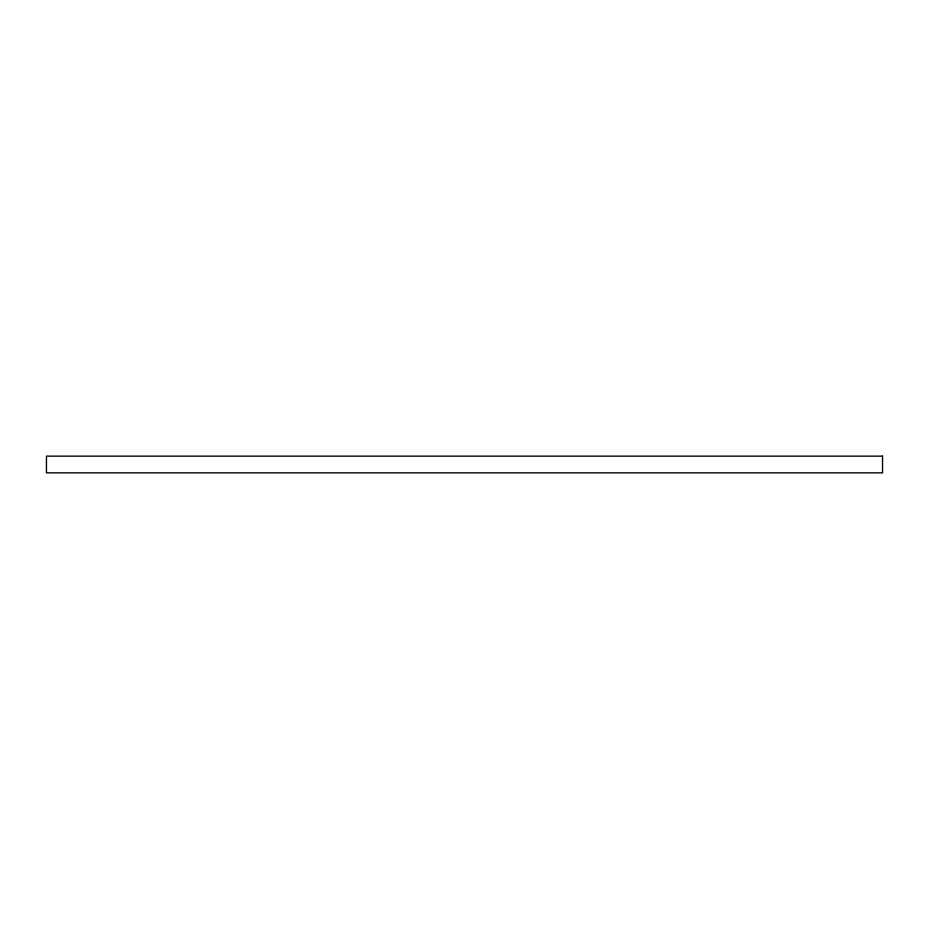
<?xml version="1.0" encoding="UTF-8"?>
<svg xmlns="http://www.w3.org/2000/svg" width="929" height="929" viewBox="0 0 929 929"><rect width="100%" height="100%" fill="white"/><g stroke="black" fill="none" stroke-linecap="round" stroke-linejoin="round"><path stroke-width="1.39" d="M882.55 456.139L46.45 456.139L46.45 472.861L882.55 472.861L882.55 456.139"/></g></svg>
